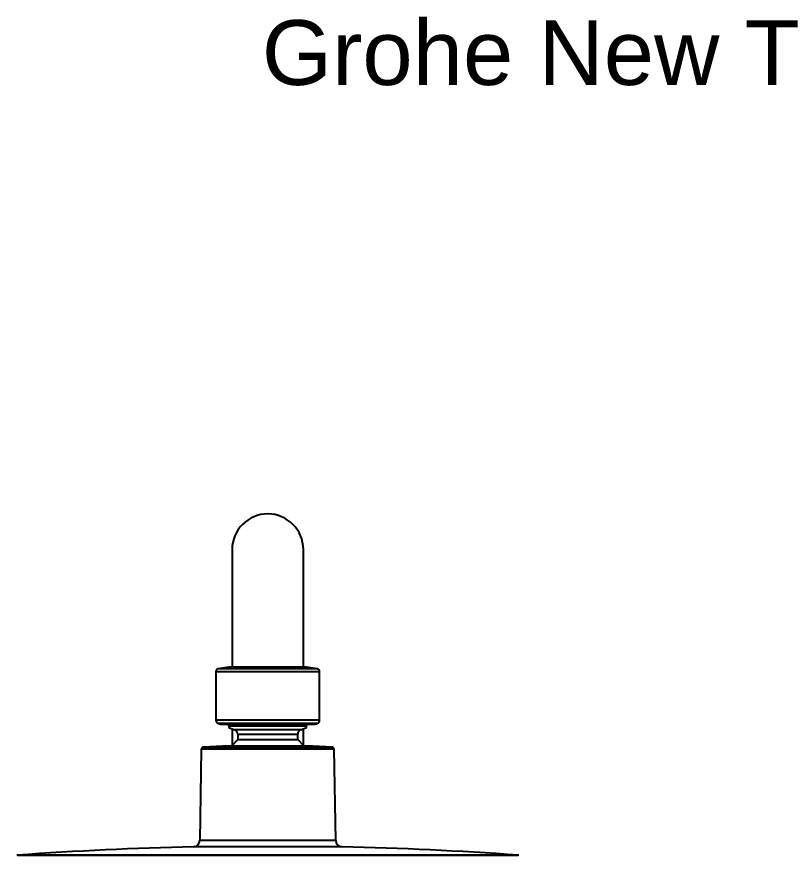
# Model space of a CAD drawing. Header units: millimetres. Extents: x -60 to 7633, y -2614 to 2146.
# Drawn here: x 2889.7 to 3129.5, y 1887 to 2145.9 of the extents above; entities that cross this region are included whole.
import ezdxf
from ezdxf.enums import TextEntityAlignment as Align

# ---------------------------------------------------------------- set-up
doc = ezdxf.new("R2010")
doc.units = ezdxf.units.MM
doc.layers.get('0').update_dxf_attribs({"color": 250})
doc.styles.add('SEACAD_arial_ttf', font='arial.ttf')

msp = doc.modelspace()

# ---------------------------------------------------------------- linework, layer by layer
at = {"linetype": 'Continuous'}
for p, q in [((2956.24, 1981.38), (2956.24, 1945.1)), ((2978.24, 1945.1), (2978.24, 1981.38)), ((2955.26, 1945.1), (2951.91, 1944.51)), ((2955.26, 1945.1), (2979.22, 1945.1)), ((2979.19, 1945.1), (2955.29, 1945.1)), ((2982.57, 1944.51), (2979.22, 1945.1)), ((2951.24, 1943.69), (2983.24, 1943.69)), ((2951.24, 1943.69), (2951.24, 1928.58)), ((2982.55, 1944.51), (2951.93, 1944.51)), ((2983.24, 1928.58), (2983.24, 1943.71)), ((2983.24, 1928.68), (2951.24, 1928.68)), ((2951.8, 1927.78), (2952.62, 1927.48)), ((2951.9, 1927.75), (2982.59, 1927.75)), ((2981.87, 1927.48), (2952.62, 1927.48)), ((2952.65, 1927.48), (2981.84, 1927.48)), ((2955.24, 1927.28), (2955.24, 1927.48)), ((2955.24, 1927.28), (2979.24, 1927.28)), ((2955.24, 1926.81), (2955.24, 1927.28)), ((2979.24, 1926.81), (2955.24, 1926.81)), ((2955.24, 1926.81), (2955.24, 1926.38)), ((2979.24, 1927.28), (2979.24, 1927.48)), ((2979.24, 1927.28), (2979.24, 1926.81)), ((2979.24, 1926.38), (2979.24, 1926.81)), ((2981.87, 1927.48), (2982.69, 1927.78)), ((2955.24, 1926.38), (2957.01, 1925.74)), ((2956.24, 1926.02), (2956.24, 1920.92)), ((2977.48, 1925.74), (2957.01, 1925.74)), ((2957.99, 1924.33), (2976.49, 1924.33)), ((2957.99, 1924.33), (2957.99, 1922.67)), ((2976.49, 1922.67), (2976.49, 1924.33)), ((2977.48, 1925.74), (2979.24, 1926.38)), ((2978.24, 1920.92), (2978.24, 1926.02)), ((2957.99, 1922.67), (2956.01, 1920.69)), ((2957.99, 1922.67), (2976.49, 1922.67)), ((2978.47, 1920.69), (2976.49, 1922.67)), ((2946.73, 1919.69), (2946.24, 1891.5)), ((2987.75, 1919.69), (2946.73, 1919.69)), ((2953.24, 1920.63), (2947.4, 1920.37)), ((2987.09, 1920.37), (2947.4, 1920.37)), ((2981.24, 1920.63), (2953.24, 1920.63)), ((2956.01, 1920.69), (2978.47, 1920.69)), ((2987.09, 1920.37), (2981.24, 1920.63)), ((2988.25, 1891.5), (2987.75, 1919.69)), ((2988.25, 1891.5), (2946.24, 1891.5)), ((2990.2, 1889.54), (2944.28, 1889.54)), ((3044.74, 1886.97), (2889.74, 1886.97)), ((2889.94, 1886.98), (3044.54, 1886.98)), ((2889.94, 1886.98), (2889.94, 1886.97)), ((3044.54, 1886.97), (3044.54, 1886.98))]:
    msp.add_line(p, q, dxfattribs=at)
for centre, radius, start, end in [((2967.24, 1981.38), 11, 0, 180), ((2955.29, 1944.9), 0.2, 90, 100), ((2979.19, 1944.9), 0.2, 80, 90), ((2951.99, 1943.77), 0.749, 94.2949, 185.7076), ((2982.5, 1943.77), 0.749, 354.2883, 85.7006), ((2952.12, 1928.59), 0.876, 174.1265, 255.9611), ((2952.65, 1927.58), 0.1, 250, 270), ((2981.84, 1927.58), 0.1, 270, 290), ((2982.37, 1928.59), 0.875, 284.1067, 5.9447), ((2956.49, 1924.33), 1.5, 0, 70), ((2977.99, 1924.33), 1.5, 110, 180), ((2947.43, 1919.67), 0.7, 92.5569, 179), ((2987.05, 1919.67), 0.7, 1, 87.4431), ((2944.24, 1891.54), 2, 271.2317, 359), ((2990.25, 1891.54), 2, 181, 268.7683), ((2967.24, 821.62), 1068.17, 91.23168, 94.14995), ((2967.24, 821.62), 1068.17, 85.85005, 88.76832)]:
    msp.add_arc(centre, radius, start, end, dxfattribs=at)

# ---------------------------------------------------------------- texts
at = {"style": 'SEACAD_arial_ttf'}
msp.add_text('Grohe New Tempesta Cosmopolitan 160 - (26223000)', height=20, dxfattribs=at).set_placement((2965.42, 2144.86), align=Align.TOP_LEFT)

doc.saveas('drawing.dxf')
